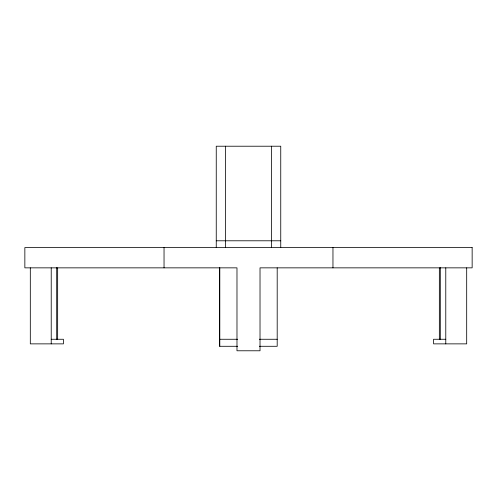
<?xml version="1.0" encoding="UTF-8"?>
<svg xmlns="http://www.w3.org/2000/svg" width="497" height="497" viewBox="0 0 497 497"><rect width="100%" height="100%" fill="white"/><g stroke="black" fill="none" stroke-linecap="round" stroke-linejoin="round"><path stroke-width="0.75" d="M216.251 240.79L280.749 240.79M51.222 339.265L63.411 339.265L63.411 343.868L30.311 343.868L30.311 267.852M219.804 339.265L237.641 339.265M259.359 339.265L277.196 339.265M445.778 339.265L433.589 339.265L433.589 343.868L466.689 343.868L466.689 267.852M237.641 346.291L219.556 346.291L219.556 267.852M259.359 346.291L277.196 346.291L277.196 267.852M445.778 267.852L445.778 343.868M440.305 267.61L440.305 339.265M439.348 267.852L439.348 339.265M332.959 247.581L332.959 267.852M280.749 247.581L280.749 146.217L216.251 146.217L216.251 247.581M271.536 146.217L271.536 247.581M225.464 146.217L225.464 247.581M219.804 267.852L219.804 346.291M164.041 247.581L164.041 267.852M57.652 267.852L57.652 339.265M56.695 267.61L56.695 339.265M51.222 267.852L51.222 343.868M472.15 247.581L24.85 247.581L24.85 267.852L236.982 267.852L236.982 350.783L260.018 350.783L260.018 267.852L472.15 267.852L472.15 247.581"/></g></svg>
